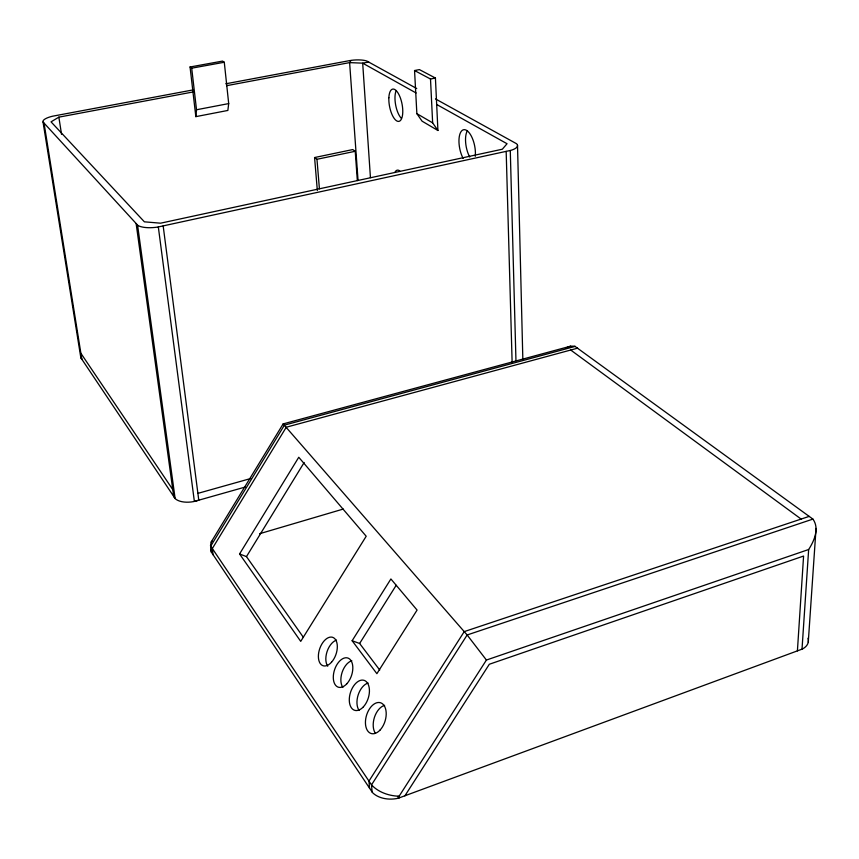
<?xml version="1.0" encoding="UTF-8"?>
<svg xmlns="http://www.w3.org/2000/svg" width="859" height="859" viewBox="0 0 859 859"><rect width="100%" height="100%" fill="white"/><g stroke="black" fill="none" stroke-linecap="round" stroke-linejoin="round"><path stroke-width="1.29" d="M797.41 650.864L803.584 556.052L489.319 664.254L404.879 795.853M211.207 548.847A18.705 10.179 -8 0 0 211.271 551.993L372.623 792.728A23.376 16.16 -4.5 0 0 398.265 798.226L802.016 649.168L808.652 549.513C814.171 540.987 819.69 528.349 812.904 519.094L574.725 346.188L570.601 346.177L283.137 423.906L211.174 542.04L210.476 545.787L371.517 784.89C378.518 792.385 389.041 795.917 399.102 796.239L486.419 660.045L808.652 549.513M808.265 642.199L816.05 528.414M195.841 116.641L196.518 109.759L191.697 68.183L190.054 66.991L195.841 116.641L227.86 110.446L228.698 103.585L224.285 62.256L222.578 61.086L190.054 66.991M416.733 88.552L366.814 61.021A14.657 4.059 -4 0 0 351.095 60.355L349.613 62.61L358.02 180.165M239.564 553.958L298.76 457.267L366.202 536.241L300.725 641.372L239.564 553.958L246.469 556.611L303.463 637.442M246.469 556.611L304.161 462.507M352.136 640.739L390.899 578.966L417.077 610.073L376.886 673.681L352.136 640.739L359.631 643.477L379.721 670.02M359.631 643.477L396.192 585.29M211.174 542.04L212.291 541.02M192.964 91.988L58.863 117.146L51.035 121.849L144.398 221.826L160.579 223.19L502.332 149.219L507.046 143.732L436.673 104.465M565.63 348.12L570.601 346.177M802.016 649.168L802.714 648.846A21.969 12.702 7.5 0 0 807.997 638.237M812.904 519.094L467.146 634.973L371.517 784.89L372.119 792.127M809.167 516.388L464.225 631.612L368.962 781.078L369.553 788.315M259.611 533.718L343.278 509.054M245.223 487.053L194.37 501.431L158.324 226.948L510.912 150.336A17.534 5.745 -2.3 0 0 516.517 143.711L435.47 98.903M197.903 493.367L250.688 478.527M575.176 346.392L284.426 425.119L210.67 546.184L211.464 552.401M577.613 348.153L286.262 427.224L212.291 548.579L213.086 554.817M317.336 190.505L314.577 157.541L316.971 159.28L355.229 151.281L357.333 180.594M314.577 157.541L352.727 149.573L355.229 151.281M414.553 70.535L430.499 79.007L435.416 78.04L437.918 130.493L422.08 121.173L416.862 113.656L414.553 70.535L419.407 69.6L435.416 78.04M196.518 109.759L228.698 103.585M368.704 62.031L362.681 63.158L349.613 62.61L226.551 85.696M192.835 89.959L52.453 116.233A15.945 4.596 -7.1 0 0 42.95 121.892L137.891 225.423A19.123 6.754 -6.8 0 0 157.508 227.098L158.324 226.948M225.767 83.795L350.493 60.452M191.697 68.183L224.285 62.256M416.11 92.987L362.681 63.158L370.444 177.663M416.862 113.656L432.646 122.858L437.918 130.493M283.137 423.906L467.146 634.973L486.419 660.045M570.709 350.032L801.136 519.072M80.875 353.285L172.766 489.598M44.045 123.159L81.83 359.245L80.725 357.484A14.871 6.26 -8.7 0 1 81.004 355.508M43.047 122.085L80.832 357.741L175.118 498.51L137.58 225.176M58.863 117.146L61.537 134.315M136.141 223.598L173.701 496.384L175.419 498.843A17.599 8.944 -8.4 0 0 193.619 501.602L198.783 500.185L163.167 225.896M316.971 159.28L319.419 188.808M399.102 796.239L399.231 797.936M398.125 796.25L398.265 798.226M430.499 79.007L432.646 122.858M510.278 150.508L515.958 360.587M506.176 151.399L512.147 363.132M517.515 145.407L522.841 359.363M469.712 157.036A17.792 7.645 78.5 0 1 467.468 130.557M401.293 118.327A16.407 6.41 79.1 0 1 396.214 90.528M463.151 158.453A17.824 7.581 78.5 0 1 459.619 135.056A17.824 7.581 78.5 0 1 469.594 133.295A17.824 7.581 78.5 0 1 475.274 156.317M395.151 171.875A15.967 6.11 77.8 0 1 399.714 170.834M342.859 687.436A15.29 8.987 -71.9 0 1 342.14 672.286A15.29 8.987 -71.9 0 1 351.793 660.732M327.741 666.208A14.947 8.644 -71.2 0 1 327.096 651.509A14.947 8.644 -71.2 0 1 336.492 640.095M375.447 733.393A16.031 9.739 -73.4 0 1 374.47 717.265A16.031 9.739 -73.4 0 1 384.639 705.346M359.094 710.425A15.655 9.363 -72.6 0 1 358.214 694.802A15.655 9.363 -72.6 0 1 368.103 683.023M388.859 97.733A16.428 6.357 79.1 0 0 398.694 121.409A16.428 6.357 79.1 0 0 399.854 96.595A16.428 6.357 79.1 0 0 388.859 97.733M346.886 683.7A15.344 8.955 -71.8 0 0 348.937 658.52A15.344 8.955 -71.8 0 0 333.367 675.571A15.344 8.955 -71.8 0 0 346.886 683.7M331.51 662.225A15 8.611 -71.2 0 0 333.593 637.743A15 8.611 -71.2 0 0 318.453 654.622A15 8.611 -71.2 0 0 331.51 662.225M363.421 706.807A15.709 9.331 -72.5 0 0 365.311 680.897A15.709 9.331 -72.5 0 0 349.345 698.27A15.709 9.331 -72.5 0 0 363.421 706.807M380.065 730.064A16.096 9.717 -73.2 0 0 381.911 703.381A16.096 9.717 -73.2 0 0 365.483 720.926A16.096 9.717 -73.2 0 0 380.065 730.064"/></g></svg>
